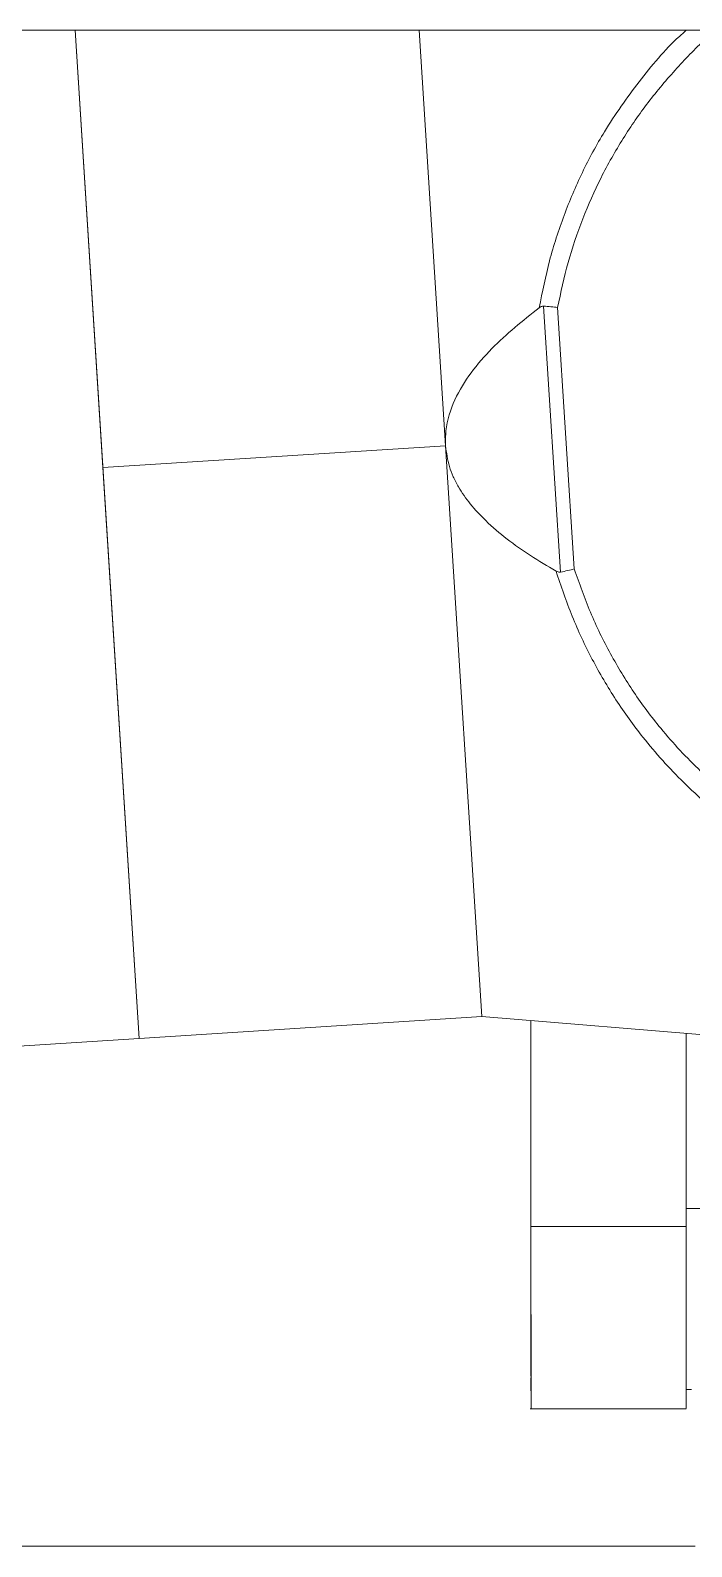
# Model space of a CAD drawing. Header units: millimetres. Extents: x -16985 to -606, y 2122 to 9380.
# Drawn here: x -11065.1 to -11007.3, y 4845.6 to 4978.2 of the extents above; entities that cross this region are included whole.
import ezdxf

# ---------------------------------------------------------------- set-up
doc = ezdxf.new("R2010")
doc.units = ezdxf.units.MM
doc.linetypes.add('K5LT32768', pattern=[0])
doc.linetypes.add('K5LT_THIN', pattern=[0])

msp = doc.modelspace()

# ---------------------------------------------------------------- linework, layer by layer
at = {"color": 7, "linetype": 'K5LT_THIN', "lineweight": 18}
for p, q in [((-9916.77, 4978.19), (-11199.55, 4978.19)), ((-11061.18, 4978.19), (-11055.57, 4890.05)), ((-11058.75, 4939.95), (-11061.18, 4978.19)), ((-11058.75, 4939.95), (-11061.18, 4978.19)), ((-11028.81, 4941.85), (-11031.12, 4978.19)), ((-11018.77, 4930.82), (-11020.25, 4954.07)), ((-11018.77, 4930.82), (-11020.25, 4954.07)), ((-11019.02, 4953.96), (-11017.57, 4931.09)), ((-11019.02, 4953.96), (-11017.57, 4931.09)), ((-11028.81, 4941.85), (-11058.75, 4939.95)), ((-11025.63, 4891.96), (-11028.81, 4941.85)), ((-11025.63, 4891.96), (-11028.81, 4941.85)), ((-11055.57, 4890.05), (-11058.75, 4939.95)), ((-11055.57, 4890.05), (-11058.75, 4939.95)), ((-11055.59, 4890.05), (-11025.63, 4891.96)), ((-11055.59, 4890.05), (-11025.63, 4891.96)), ((-11025.63, 4891.96), (-10989.81, 4888.99)), ((-11025.63, 4891.96), (-10989.81, 4888.99)), ((-11021.35, 4874.2), (-11021.35, 4891.6)), ((-11021.35, 4872.54), (-11021.35, 4891.6)), ((-11021.35, 4873.6), (-11021.35, 4891.6)), ((-11021.35, 4874.2), (-11021.35, 4891.6)), ((-11055.57, 4890.05), (-11191.55, 4881.4)), ((-11007.8, 4890.48), (-11007.8, 4873.6)), ((-11006.55, 4875.18), (-11007.8, 4875.18)), ((-11021.35, 4873.6), (-11007.8, 4873.6)), ((-11021.34, 4859.29), (-11021.35, 4872.54)), ((-11021.35, 4860.38), (-11021.34, 4859.26)), ((-11007.79, 4859.34), (-11007.32, 4859.34)), ((-11021.42, 4857.66), (-11007.79, 4857.66))]:
    msp.add_line(p, q, dxfattribs=at)
at = {"color": 8, "linetype": 'K5LT32768', "lineweight": 15, "true_color": 0x808080}
msp.add_line((-11199.55, 4845.61), (-11007.01, 4845.66), dxfattribs=at)
for points, knots in [([(-11007.8, 4978.19), (-11007.99, 4978.01), (-11009.51, 4976.66), (-11011.95, 4973.74), (-11014.77, 4969.75), (-11016.91, 4965.8), (-11018.51, 4962.02), (-11019.8, 4958.07), (-11020.35, 4955.31), (-11020.63, 4953.93)], [0, 0, 0, 0, 0.02871, 0.223013, 0.41665, 0.562985, 0.708387, 0.854613, 1, 1, 1, 1]), ([(-11007.8, 4978.19), (-11007.99, 4978.01), (-11009.51, 4976.66), (-11011.95, 4973.74), (-11014.77, 4969.75), (-11016.91, 4965.8), (-11018.51, 4962.02), (-11019.8, 4958.07), (-11020.35, 4955.31), (-11020.63, 4953.93)], [0, 0, 0, 0, 0.02871, 0.223013, 0.41665, 0.562985, 0.708387, 0.854613, 1, 1, 1, 1]), ([(-11019.02, 4953.96), (-11018.74, 4955.28), (-11018.17, 4957.93), (-11016.88, 4961.72), (-11015.27, 4965.35), (-11013.35, 4968.74), (-11011.14, 4971.95), (-11008.65, 4974.87), (-11006.65, 4976.96), (-11005.44, 4977.98), (-11005.2, 4978.19)], [0, 0, 0, 0, 0.137526, 0.276795, 0.413723, 0.553469, 0.689864, 0.830079, 0.966086, 1, 1, 1, 1]), ([(-11019.02, 4953.96), (-11018.74, 4955.28), (-11018.17, 4957.93), (-11016.88, 4961.72), (-11015.27, 4965.35), (-11013.35, 4968.74), (-11011.14, 4971.95), (-11008.65, 4974.87), (-11006.65, 4976.96), (-11005.44, 4977.98), (-11005.2, 4978.19)], [0, 0, 0, 0, 0.137526, 0.276795, 0.413723, 0.553469, 0.689864, 0.830079, 0.966086, 1, 1, 1, 1])]:
    msp.add_open_spline(points, degree=3, knots=knots, dxfattribs=at)
at = {"color": 7, "linetype": 'K5LT_THIN', "lineweight": 18}
for points, knots in [([(-11020.63, 4953.93), (-11022.06, 4952.79), (-11024.21, 4951.08), (-11026.63, 4948.3), (-11028.1, 4945.92), (-11028.82, 4943.68), (-11028.81, 4942.29), (-11028.81, 4941.85)], [0, 0, 0, 0, 0.360996, 0.544024, 0.726311, 0.913051, 1, 1, 1, 1]), ([(-11020.63, 4953.93), (-11022.06, 4952.79), (-11024.21, 4951.08), (-11026.63, 4948.3), (-11028.1, 4945.92), (-11028.82, 4943.68), (-11028.81, 4942.29), (-11028.81, 4941.85)], [0, 0, 0, 0, 0.360996, 0.544024, 0.726311, 0.913051, 1, 1, 1, 1]), ([(-11020.25, 4954.07), (-11020.28, 4954.07), (-11020.35, 4954.07), (-11020.48, 4954.03), (-11020.57, 4953.97), (-11020.63, 4953.93)], [0, 0, 0, 0, 0.243201, 0.500148, 1, 1, 1, 1]), ([(-11020.25, 4954.07), (-11020.28, 4954.07), (-11020.35, 4954.07), (-11020.48, 4954.03), (-11020.57, 4953.97), (-11020.63, 4953.93)], [0, 0, 0, 0, 0.243201, 0.500148, 1, 1, 1, 1]), ([(-11020.25, 4954.07), (-11020.03, 4954.06), (-11019.58, 4954.03), (-11019.21, 4953.98), (-11019.02, 4953.96)], [0, 0, 0, 0, 0.499968, 1, 1, 1, 1]), ([(-11020.25, 4954.07), (-11020.03, 4954.06), (-11019.58, 4954.03), (-11019.21, 4953.98), (-11019.02, 4953.96)], [0, 0, 0, 0, 0.499968, 1, 1, 1, 1]), ([(-11028.81, 4941.85), (-11028.73, 4941.25), (-11028.6, 4940.32), (-11028.14, 4939.14), (-11027.57, 4938.02), (-11026.64, 4936.71), (-11025.22, 4935.18), (-11023.45, 4933.67), (-11021.38, 4932.22), (-11019.91, 4931.35), (-11019.16, 4930.91)], [0, 0, 0, 0, 0.120432, 0.183728, 0.250163, 0.368816, 0.500116, 0.662431, 0.827358, 1, 1, 1, 1]), ([(-11028.81, 4941.85), (-11028.73, 4941.25), (-11028.6, 4940.32), (-11028.14, 4939.14), (-11027.57, 4938.02), (-11026.64, 4936.71), (-11025.22, 4935.18), (-11023.45, 4933.67), (-11021.38, 4932.22), (-11019.91, 4931.35), (-11019.16, 4930.91)], [0, 0, 0, 0, 0.120432, 0.183728, 0.250163, 0.368816, 0.500116, 0.662431, 0.827358, 1, 1, 1, 1]), ([(-11019.16, 4930.91), (-11018.71, 4929.58), (-11017.81, 4926.91), (-11016.04, 4923.15), (-11013.97, 4919.61), (-11011.35, 4915.97), (-11008.07, 4912.34), (-11004.07, 4908.85), (-10998.96, 4905.31), (-10992.59, 4901.98), (-10984.89, 4899.06), (-10976.81, 4896.79), (-10971.21, 4895.73), (-10968.41, 4895.2)], [0, 0, 0, 0, 0.062511, 0.125025, 0.187546, 0.250067, 0.333091, 0.416355, 0.500073, 0.625042, 0.750024, 0.87502, 1, 1, 1, 1]), ([(-11019.16, 4930.91), (-11019.1, 4930.88), (-11019.01, 4930.83), (-11018.87, 4930.81), (-11018.81, 4930.82), (-11018.77, 4930.82)], [0, 0, 0, 0, 0.499842, 0.750371, 1, 1, 1, 1]), ([(-11019.16, 4930.91), (-11018.71, 4929.58), (-11017.81, 4926.91), (-11016.04, 4923.15), (-11013.97, 4919.61), (-11011.35, 4915.97), (-11008.07, 4912.34), (-11004.07, 4908.85), (-10998.96, 4905.31), (-10992.59, 4901.98), (-10984.89, 4899.06), (-10976.81, 4896.79), (-10971.21, 4895.73), (-10968.41, 4895.2)], [0, 0, 0, 0, 0.062511, 0.125025, 0.187546, 0.250067, 0.333091, 0.416355, 0.500073, 0.625042, 0.750024, 0.87502, 1, 1, 1, 1]), ([(-11019.16, 4930.91), (-11019.1, 4930.88), (-11019.01, 4930.83), (-11018.87, 4930.81), (-11018.81, 4930.82), (-11018.77, 4930.82)], [0, 0, 0, 0, 0.499842, 0.750371, 1, 1, 1, 1]), ([(-11017.57, 4931.09), (-11017.75, 4931.04), (-11018.12, 4930.95), (-11018.55, 4930.86), (-11018.77, 4930.82)], [0, 0, 0, 0, 0.500016, 1, 1, 1, 1]), ([(-11017.57, 4931.09), (-11017.75, 4931.04), (-11018.12, 4930.95), (-11018.55, 4930.86), (-11018.77, 4930.82)], [0, 0, 0, 0, 0.500016, 1, 1, 1, 1]), ([(-10968.02, 4896.94), (-10969.39, 4897.18), (-10972.1, 4897.68), (-10976.13, 4898.57), (-10980.06, 4899.58), (-10984, 4900.76), (-10987.85, 4902.11), (-10991.59, 4903.64), (-10995.06, 4905.31), (-10998.77, 4907.39), (-11002.65, 4910), (-11006.58, 4913.33), (-11009.81, 4916.79), (-11012.4, 4920.26), (-11014.45, 4923.66), (-11016.22, 4927.25), (-11017.12, 4929.82), (-11017.57, 4931.09)], [0, 0, 0, 0, 0.063411, 0.125089, 0.1887, 0.250146, 0.316219, 0.37981, 0.441065, 0.500146, 0.584345, 0.667505, 0.749996, 0.813119, 0.874971, 0.937878, 1, 1, 1, 1]), ([(-10968.02, 4896.94), (-10969.39, 4897.18), (-10972.1, 4897.68), (-10976.13, 4898.57), (-10980.06, 4899.58), (-10984, 4900.76), (-10987.85, 4902.11), (-10991.59, 4903.64), (-10995.06, 4905.31), (-10998.77, 4907.39), (-11002.65, 4910), (-11006.58, 4913.33), (-11009.81, 4916.79), (-11012.4, 4920.26), (-11014.45, 4923.66), (-11016.22, 4927.25), (-11017.12, 4929.82), (-11017.57, 4931.09)], [0, 0, 0, 0, 0.063411, 0.125089, 0.1887, 0.250146, 0.316219, 0.37981, 0.441065, 0.500146, 0.584345, 0.667505, 0.749996, 0.813119, 0.874971, 0.937878, 1, 1, 1, 1]), ([(-11021.35, 4860.33), (-11021.35, 4860.28), (-11021.35, 4859.66), (-11021.34, 4858.82), (-11021.34, 4857.93), (-11021.34, 4857.58), (-11021.34, 4857.75), (-11021.34, 4858.43), (-11021.34, 4859.59), (-11021.35, 4861.17), (-11021.35, 4863.08), (-11021.35, 4865.22), (-11021.35, 4867.46), (-11021.35, 4869.69), (-11021.35, 4871.81), (-11021.35, 4873), (-11021.35, 4873.6)], [0, 0, 0, 0, 0.006877, 0.083271, 0.159665, 0.236059, 0.312453, 0.388847, 0.465242, 0.541636, 0.61803, 0.694424, 0.770818, 0.847212, 0.923606, 1, 1, 1, 1]), ([(-11007.8, 4873.6), (-11007.8, 4873.11), (-11007.8, 4872.12), (-11007.8, 4870.39), (-11007.8, 4868.57), (-11007.8, 4866.68), (-11007.8, 4864.82), (-11007.8, 4863.05), (-11007.8, 4861.45), (-11007.79, 4860.06), (-11007.79, 4858.94), (-11007.79, 4858.16), (-11007.79, 4857.71), (-11007.79, 4857.7), (-11007.79, 4857.7)], [0, 0, 0, 0, 0.085207, 0.170414, 0.255621, 0.340828, 0.426035, 0.511242, 0.596449, 0.681657, 0.766864, 0.852071, 0.937278, 1, 1, 1, 1])]:
    msp.add_open_spline(points, degree=3, knots=knots, dxfattribs=at)

doc.saveas('drawing.dxf')
